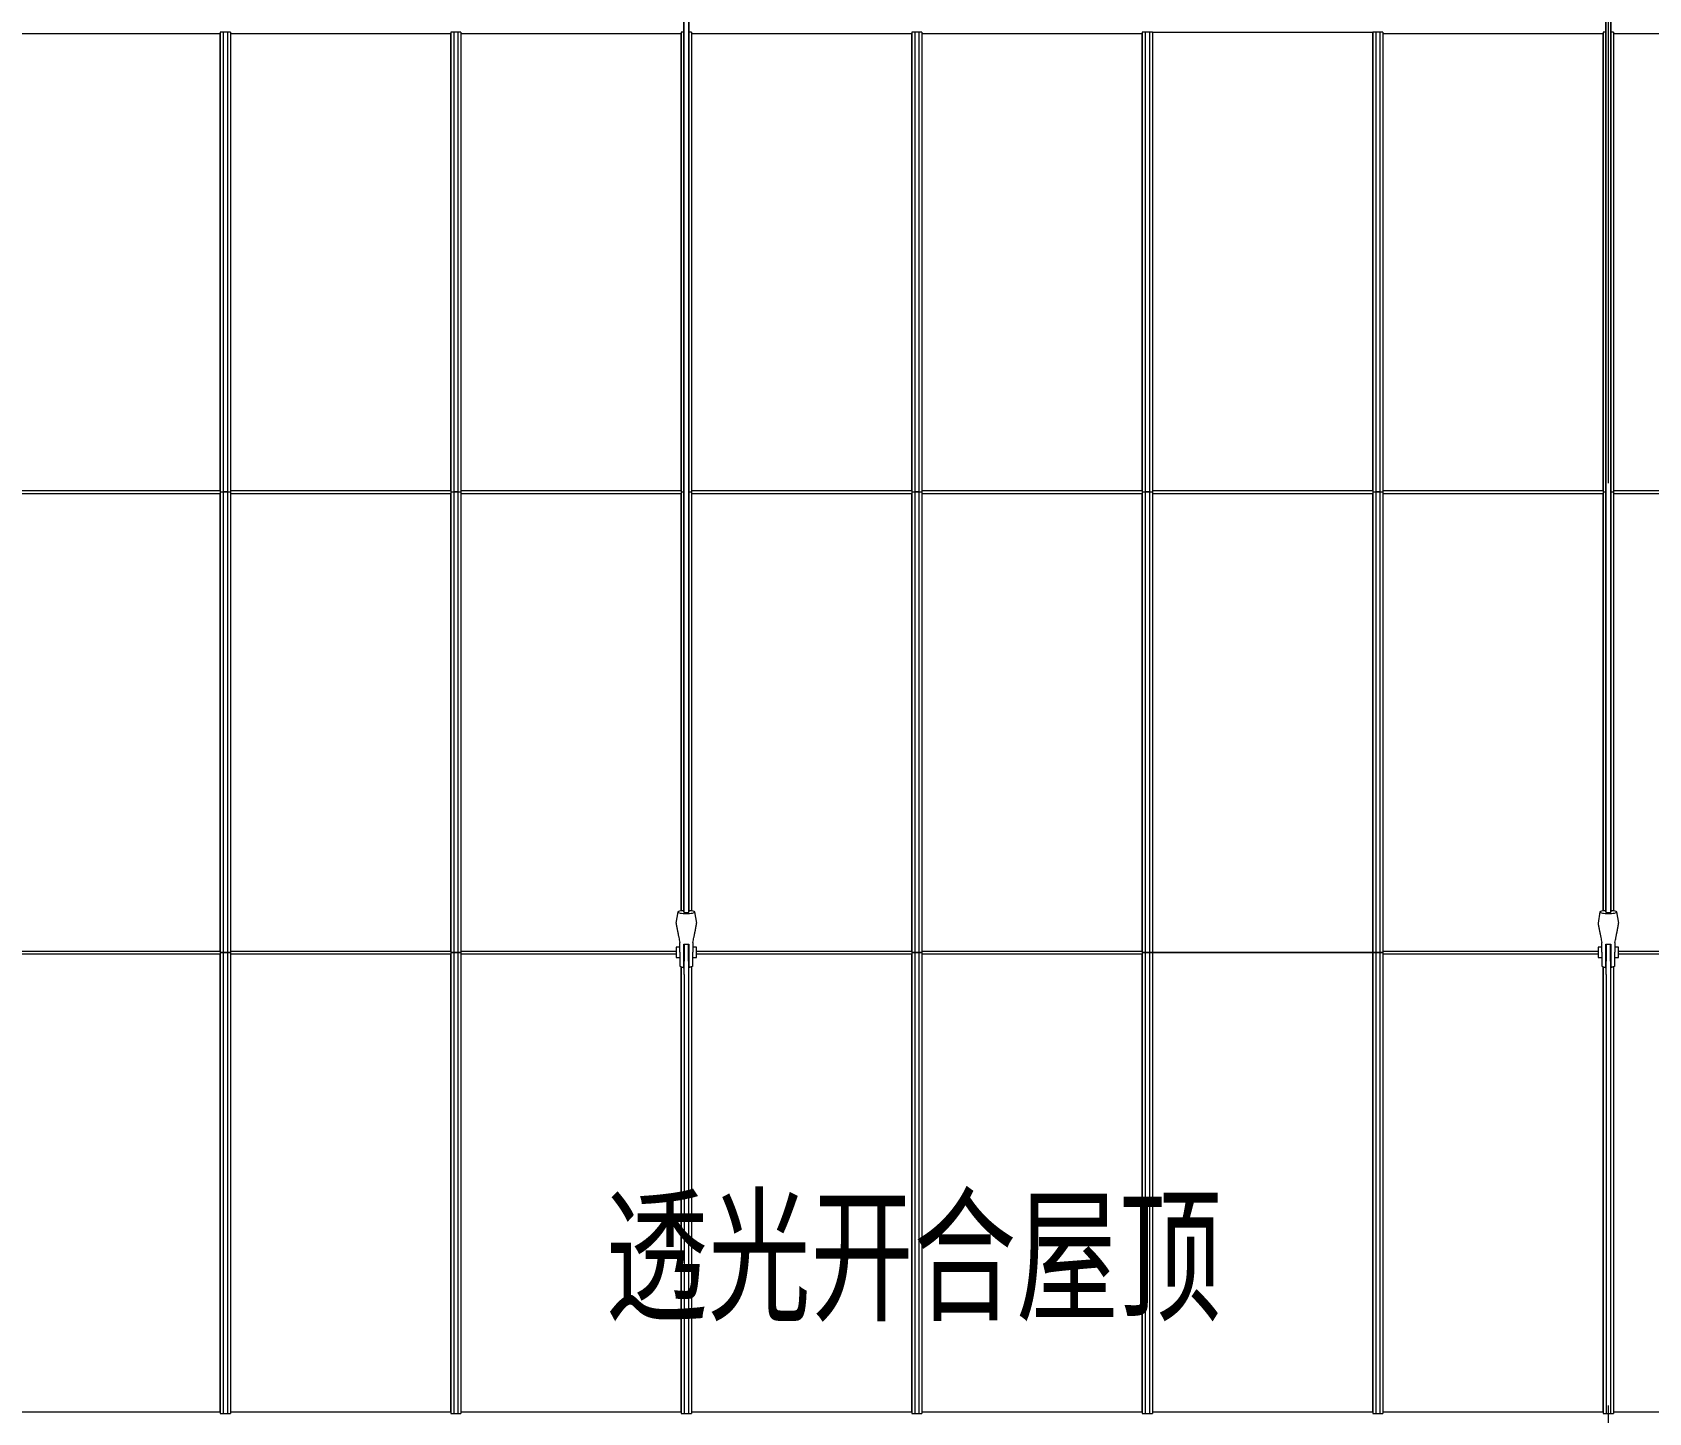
# Model space of a CAD drawing. Header units: millimetres. Extents: x 124696 to 347024, y 412631 to 564609.
# Drawn here: x 258980 to 266868, y 476606 to 483342 of the extents above; entities that cross this region are included whole.
import ezdxf

# ---------------------------------------------------------------- set-up
doc = ezdxf.new("R2010")
doc.units = ezdxf.units.MM
doc.header["$LTSCALE"] = 1500
doc.header["$MEASUREMENT"] = 0
doc.linetypes.add('二层平面图$0$轴网线_12_3_3_3 mm', pattern=[21, 12, -3, 3, -3])
doc.layers.add('0-建筑底图', color=7, linetype='Continuous')
for name, color, linetype, lineweight in [('二层平面图$0$A-LINE', 7, 'Continuous', 9), ('二层平面图$0$A-NORM-MODEL', 6, 'Continuous', 9), ('二层平面图$0$A-WALL-CURT-PANEL-2', 7, 'Continuous', 9), ('二层平面图$0$A-WALL-CURT-STILE-2', 7, 'Continuous', 9), ('二层平面图$0$ANNO-DOTE-1', 10, '二层平面图$0$轴网线_12_3_3_3 mm', 15), ('二层平面图$0$ANNO-TEXT', 7, 'Continuous', 15), ('二层平面图$0$临时结构', 7, 'Continuous', 9)]:
    doc.layers.add(name, color=color, linetype=linetype, lineweight=lineweight)
doc.styles.add('二层平面图$0$黑体_4', font='simhei.ttf', dxfattribs={"width": 0.7, "height": 525})

# ---------------------------------------------------------------- blocks, each defined once
blk = doc.blocks.new('二层平面图$0$拉锁节点_泳池屋面2 - 拉锁节点_泳池屋面2-8589466-104-2F')
at = {"layer": '二层平面图$0$A-LINE'}
for p, q in [((-143.2, 50.6), (-197.3, 40.9)), ((-49, 32), (-2.1, 32)), ((42.8, 10), (-40.6, 10)), ((-25.5, 50), (-25.5, 32)), ((-0.5, 50), (-25.5, 50)), ((-25.5, 12), (-25.5, 10)), ((24.5, 50), (-0.5, 50)), ((24.5, 32), (24.5, 50)), ((24.5, 10), (24.5, 12)), ((42.8, 10), (106.9, 10)), ((-197.3, -40.9), (-143.2, -50.6)), ((-2.1, -32), (-49, -32)), ((-40.6, -10), (42.8, -10)), ((-25.5, -10), (-25.5, -12)), ((-25.5, -32), (-25.5, -50)), ((-25.5, -50), (-0.5, -50)), ((-0.5, -50), (24.5, -50)), ((24.5, -12), (24.5, -10)), ((24.5, -50), (24.5, -32)), ((106.9, -10), (42.8, -10))]:
    blk.add_line(p, q, dxfattribs=at)
at = {"layer": '二层平面图$0$A-LINE', "flags": 128}
for points in [[(-40.3, 12), (-20.6, 12), (-1, 12)], [(67.5, 32), (68.8, 29), (69.9, 26.3), (70.7, 24), (71.4, 22), (71.9, 20.2), (72.3, 18.5), (72.7, 17.1), (73, 15.8), (73.2, 14.6), (73.5, 13.5), (73.6, 12.5), (73.7, 12.2)], [(-1, -12), (-20.6, -12), (-40.3, -12)], [(67.5, -32), (68.8, -29), (69.9, -26.3), (70.7, -24), (71.4, -22), (71.9, -20.2), (72.3, -18.6), (72.7, -17.1), (73, -15.8), (73.2, -14.6), (73.5, -13.5), (73.6, -12.5), (73.7, -12.2)]]:
    blk.add_lwpolyline(points, dxfattribs=at)
at = {"layer": '二层平面图$0$A-LINE'}
for start_param, end_param in [(0.030255, 1.251201), (1.890392, 3.111338)]:
    blk.add_ellipse((-197.1, 0), major_axis=(0, 41), ratio=0.169005, start_param=start_param, end_param=end_param, dxfattribs=at)
for points, knots in [([(-49, 32), (-53, 32.8), (-60.9, 34.4), (-70.8, 36.4), (-78.6, 38), (-84.5, 39.2), (-89.4, 40.2), (-93.3, 41), (-96.2, 41.5), (-99.1, 42.1), (-102.9, 42.9), (-107.8, 43.8), (-112.5, 44.8), (-115.7, 45.4), (-117.6, 45.7), (-118.9, 46), (-120.2, 46.3), (-122.1, 46.6), (-125.4, 47.2), (-130.1, 48.1), (-134.3, 48.9), (-137.1, 49.4), (-138.6, 49.6), (-139.5, 49.8), (-140.4, 49.9), (-141.8, 50.1), (-142.7, 50.2), (-143.1, 50.1), (-143.2, 50.1)], [-1, -1, -1, -1, -0.9444444, -0.8888889, -0.8611111, -0.8333333, -0.8055556, -0.7916667, -0.7777778, -0.7638889, -0.75, -0.7222222, -0.6944444, -0.6805556, -0.6736111, -0.6666667, -0.6597222, -0.6527778, -0.6388889, -0.6111111, -0.5833333, -0.5694444, -0.5555556, -0.5486111, -0.5416667, -0.5277778, -0.5, -0.4926364, -0.4926364, -0.4926364, -0.4926364]), ([(67.5, 32), (67.5, 32), (66.9, 32), (63.8, 32), (57.6, 32), (48.9, 32), (38.1, 32), (25.6, 32), (12, 32), (2.7, 32), (-2.1, 32)], [-0.4514702, -0.4514702, -0.4514702, -0.4514702, -0.4117647, -0.3529412, -0.2941176, -0.2352941, -0.1764706, -0.1176471, -0.0588235, 0, 0, 0, 0]), ([(-143.2, -50.1), (-143.1, -50.1), (-142.8, -50.2), (-141.8, -50.1), (-140.5, -49.9), (-139.6, -49.8), (-138.6, -49.7), (-137.2, -49.4), (-134.4, -48.9), (-130.1, -48.1), (-125.4, -47.2), (-122.1, -46.6), (-120.3, -46.3), (-118.9, -46), (-117.6, -45.7), (-115.8, -45.4), (-112.5, -44.8), (-107.8, -43.8), (-103, -42.9), (-99.1, -42.1), (-96.2, -41.5), (-93.3, -41), (-89.4, -40.2), (-84.6, -39.2), (-78.7, -38), (-70.8, -36.4), (-61, -34.4), (-53, -32.8), (-49, -32)], [-0.5069803, -0.5069803, -0.5069803, -0.5069803, -0.5, -0.4722222, -0.4583333, -0.4513889, -0.4444444, -0.4305556, -0.4166667, -0.3888889, -0.3611111, -0.3472222, -0.3402778, -0.3333333, -0.3263889, -0.3194444, -0.3055556, -0.2777778, -0.25, -0.2361111, -0.2222222, -0.2083333, -0.1944444, -0.1666667, -0.1388889, -0.1111111, -0.0555556, 0, 0, 0, 0]), ([(-2.1, -32), (1.5, -32), (6.8, -32), (13.7, -32), (20.5, -32), (28.8, -32), (39, -32), (48.9, -32), (60.5, -32), (66.6, -32), (67.5, -32), (67.5, -32)], [-1, -1, -1, -1, -0.9558824, -0.9338235, -0.9117647, -0.8676471, -0.8235294, -0.7647059, -0.7058824, -0.5882353, -0.5488241, -0.5488241, -0.5488241, -0.5488241]), ([(73.7, -12), (73.6, -12), (73.3, -12), (72.1, -12), (70.1, -12), (66.7, -12), (60.8, -12), (51.4, -12), (40.1, -12), (27.3, -12), (13.4, -12), (3.9, -12), (-1, -12)], [-0.4444444, -0.4444444, -0.4444444, -0.4444444, -0.4166667, -0.3888889, -0.3611111, -0.3333333, -0.2777778, -0.2222222, -0.1666667, -0.1111111, -0.0555556, 0, 0, 0, 0])]:
    blk.add_open_spline(points, degree=3, knots=knots, dxfattribs=at)
for points in [[(-40.1, 0), (-40.1, 2), (-40.1, 6), (-40.2, 10), (-40.3, 12)], [(-1, 12), (3.9, 12), (13.4, 12), (27.3, 12), (40.1, 12), (51.4, 12), (60.8, 12), (67.9, 12), (72.4, 12), (73.6, 12), (73.7, 12)], [(-40.3, -12), (-40.2, -10), (-40.1, -6), (-40.1, -2), (-40.1, 0)]]:
    blk.add_open_spline(points, degree=3, dxfattribs=at)
at = {"layer": '二层平面图$0$A-NORM-MODEL'}
for start_param, end_param in [(4.712389, 6.31344), (3.111338, 4.712389)]:
    blk.add_ellipse((-197.1, 0), major_axis=(0, 41), ratio=0.169005, start_param=start_param, end_param=end_param, dxfattribs=at)
for points, knots in [([(-143.2, 50.1), (-143.4, 50.1), (-143.6, 50.1), (-143.4, 49.9), (-143.2, 49.8), (-143, 49.7), (-142.9, 49.7)], [-0.49263643, -0.49263643, -0.49263643, -0.49263643, -0.47222222, -0.45833333, -0.45138889, -0.44444444, -0.44444444, -0.44444444, -0.44444444]), ([(-142.8, -49.7), (-143, -49.7), (-143.1, -49.8), (-143.4, -49.9), (-143.6, -50.1), (-143.4, -50.1), (-143.2, -50.1)], [-0.55555556, -0.55555556, -0.55555556, -0.55555556, -0.54861111, -0.54166667, -0.52777778, -0.50698035, -0.50698035, -0.50698035, -0.50698035])]:
    blk.add_open_spline(points, degree=3, knots=knots, dxfattribs=at)
for points in [[(67.3, 32), (67.4, 32), (67.5, 32), (67.5, 32)], [(67.5, -32), (67.5, -32), (67.4, -32), (67.3, -32)]]:
    blk.add_open_spline(points, degree=3, dxfattribs=at)
blk = doc.blocks.new('二层平面图$0$2PTs-line 拉杆 - 拉杆_25-8616155-104-2F')
at = {"layer": '二层平面图$0$临时结构'}
for p, q in [((121487.5, 32096.5), (121487.5, 22697.1)), ((121487.5, 22697.1), (121487.5, 32096.5)), ((121512.5, 22697.1), (121512.5, 32096.5)), ((121512.5, 32096.5), (121512.5, 22697.1))]:
    blk.add_line(p, q, dxfattribs=at)
blk.add_ellipse((121500, 22697.1), major_axis=(12.5, 0), ratio=0.168962, start_param=3.141593, end_param=6.283185, dxfattribs=at)
blk = doc.blocks.new('二层平面图$0$2PTs-line 拉杆 - 拉杆_25-V398-104-2F')
at = {"layer": '二层平面图$0$临时结构'}
for p, q in [((112487.5, 32096.5), (112487.5, 22697.1)), ((112487.5, 22697.1), (112487.5, 32096.5)), ((112512.5, 22697.1), (112512.5, 32096.5)), ((112512.5, 32096.5), (112512.5, 22697.1))]:
    blk.add_line(p, q, dxfattribs=at)
blk.add_ellipse((112500, 22697.1), major_axis=(12.5, 0), ratio=0.168962, start_param=3.141593, end_param=6.283185, dxfattribs=at)
blk = doc.blocks.new('二层平面图$0$系统嵌板 - 玻璃-V501-104-2F')
at = {"layer": '二层平面图$0$A-WALL-CURT-PANEL-2'}
for p, q in [((122600, 22491.5), (121550, 22491.5)), ((122600, 21374.6), (122600, 22491.5)), ((121525, 22431), (121525, 21374.6)), ((121525, 21374.6), (121525, 20257.7)), ((122600, 20257.7), (122600, 21374.6)), ((121525, 20257.7), (122600, 20257.7))]:
    blk.add_line(p, q, dxfattribs=at)
blk = doc.blocks.new('二层平面图$0$系统嵌板 - 玻璃-V502-104-2F')
at = {"layer": '二层平面图$0$A-WALL-CURT-PANEL-2'}
for p, q in [((122600, 24738.5), (121525, 24738.5)), ((121525, 24738.5), (121525, 23622.7)), ((122600, 23622.7), (122600, 24738.5)), ((121525, 23622.7), (121525, 22702.4)), ((122600, 22506.8), (122600, 23622.7)), ((121550, 22506.8), (122600, 22506.8))]:
    blk.add_line(p, q, dxfattribs=at)
blk = doc.blocks.new('二层平面图$0$系统嵌板 - 玻璃-V490-104-2F')
at = {"layer": '二层平面图$0$A-WALL-CURT-PANEL-2'}
for p, q in [((133850, 26982.4), (132775, 26982.4)), ((132775, 26982.4), (132775, 25868.1)), ((133850, 25868.1), (133850, 26982.4)), ((132775, 25868.1), (132775, 24753.8)), ((133850, 24753.8), (133850, 25868.1)), ((132775, 24753.8), (133850, 24753.8))]:
    blk.add_line(p, q, dxfattribs=at)
blk = doc.blocks.new('二层平面图$0$系统嵌板 - 玻璃-V503-104-2F')
at = {"layer": '二层平面图$0$A-WALL-CURT-PANEL-2'}
for p, q in [((121450, 22491.5), (120400, 22491.5)), ((120400, 22491.5), (120400, 21374.6)), ((121475, 21374.6), (121475, 22431)), ((120400, 21374.6), (120400, 20257.7)), ((121475, 20257.7), (121475, 21374.6)), ((120400, 20257.7), (121475, 20257.7))]:
    blk.add_line(p, q, dxfattribs=at)
blk = doc.blocks.new('二层平面图$0$系统嵌板 - 玻璃-V504-104-2F')
at = {"layer": '二层平面图$0$A-WALL-CURT-PANEL-2'}
for p, q in [((121475, 24738.5), (120400, 24738.5)), ((120400, 24738.5), (120400, 23622.7)), ((121475, 23622.7), (121475, 24738.5)), ((120400, 23622.7), (120400, 22506.8)), ((121475, 22702.4), (121475, 23622.7)), ((120400, 22506.8), (121450, 22506.8))]:
    blk.add_line(p, q, dxfattribs=at)
blk = doc.blocks.new('二层平面图$0$系统嵌板 - 玻璃-V488-104-2F')
at = {"layer": '二层平面图$0$A-WALL-CURT-PANEL-2'}
for p, q in [((133850, 22491.5), (132775, 22491.5)), ((132775, 22491.5), (132775, 21374.6)), ((133850, 21374.6), (133850, 22491.5)), ((132775, 21374.6), (132775, 20257.7)), ((133850, 20257.7), (133850, 21374.6)), ((132775, 20257.7), (133850, 20257.7))]:
    blk.add_line(p, q, dxfattribs=at)
blk = doc.blocks.new('二层平面图$0$系统嵌板 - 玻璃-V489-104-2F')
at = {"layer": '二层平面图$0$A-WALL-CURT-PANEL-2'}
for p, q in [((133850, 24738.5), (132775, 24738.5)), ((132775, 24738.5), (132775, 23622.7)), ((133850, 23622.7), (133850, 24738.5)), ((132775, 23622.7), (132775, 22506.8)), ((133850, 22506.8), (133850, 23622.7)), ((132775, 22506.8), (133850, 22506.8))]:
    blk.add_line(p, q, dxfattribs=at)
blk = doc.blocks.new('二层平面图$0$系统嵌板 - 玻璃-V509-104-2F')
at = {"layer": '二层平面图$0$A-WALL-CURT-PANEL-2'}
for p, q in [((120350, 22499), (119275, 22499)), ((119275, 22499), (119275, 21374.6)), ((120350, 21374.6), (120350, 22499)), ((119275, 21374.6), (119275, 20257.7)), ((120350, 20257.7), (120350, 21374.6)), ((119275, 20257.7), (120350, 20257.7))]:
    blk.add_line(p, q, dxfattribs=at)
blk = doc.blocks.new('二层平面图$0$系统嵌板 - 玻璃-V510-104-2F')
at = {"layer": '二层平面图$0$A-WALL-CURT-PANEL-2'}
for p, q in [((120350, 24738.5), (119275, 24738.5)), ((119275, 24738.5), (119275, 23622.7)), ((120350, 23622.7), (120350, 24738.5)), ((119275, 23622.7), (119275, 22499.3)), ((120350, 22499.3), (120350, 23622.7)), ((119275, 22499.3), (120350, 22499.3))]:
    blk.add_line(p, q, dxfattribs=at)
blk = doc.blocks.new('二层平面图$0$系统嵌板 - 玻璃-V511-104-2F')
at = {"layer": '二层平面图$0$A-WALL-CURT-PANEL-2'}
for p, q in [((120350, 26989.9), (119275, 26989.9)), ((119275, 26989.9), (119275, 25868.1)), ((120350, 25868.1), (120350, 26989.9)), ((119275, 25868.1), (119275, 24753.8)), ((120350, 24753.8), (120350, 25868.1)), ((119275, 24753.8), (120350, 24753.8))]:
    blk.add_line(p, q, dxfattribs=at)
blk = doc.blocks.new('二层平面图$0$系统嵌板 - 玻璃-V495-104-2F')
at = {"layer": '二层平面图$0$A-WALL-CURT-PANEL-2'}
for p, q in [((131600, 22491.5), (130550, 22491.5)), ((131600, 21374.6), (131600, 22491.5)), ((130525, 22431), (130525, 21374.6)), ((130525, 21374.6), (130525, 20257.7)), ((131600, 20257.7), (131600, 21374.6)), ((130525, 20257.7), (131600, 20257.7))]:
    blk.add_line(p, q, dxfattribs=at)
blk = doc.blocks.new('二层平面图$0$系统嵌板 - 玻璃-V496-104-2F')
at = {"layer": '二层平面图$0$A-WALL-CURT-PANEL-2'}
for p, q in [((131600, 24738.5), (130525, 24738.5)), ((130525, 24738.5), (130525, 23622.7)), ((131600, 23622.7), (131600, 24738.5)), ((130525, 23622.7), (130525, 22702.4)), ((131600, 22506.8), (131600, 23622.7)), ((130550, 22506.8), (131600, 22506.8))]:
    blk.add_line(p, q, dxfattribs=at)
blk = doc.blocks.new('二层平面图$0$系统嵌板 - 玻璃-V499-104-2F')
at = {"layer": '二层平面图$0$A-WALL-CURT-PANEL-2'}
for p, q in [((130450, 22491.5), (129400, 22491.5)), ((129400, 22491.5), (129400, 21374.6)), ((130475, 21374.6), (130475, 22431)), ((129400, 21374.6), (129400, 20257.7)), ((130475, 20257.7), (130475, 21374.6)), ((129400, 20257.7), (130475, 20257.7))]:
    blk.add_line(p, q, dxfattribs=at)
blk = doc.blocks.new('二层平面图$0$系统嵌板 - 玻璃-V500-104-2F')
at = {"layer": '二层平面图$0$A-WALL-CURT-PANEL-2'}
for p, q in [((130475, 24738.5), (129400, 24738.5)), ((129400, 24738.5), (129400, 23622.7)), ((130475, 23622.7), (130475, 24738.5)), ((129400, 23622.7), (129400, 22506.8)), ((130475, 22702.4), (130475, 23622.7)), ((129400, 22506.8), (130450, 22506.8))]:
    blk.add_line(p, q, dxfattribs=at)
blk = doc.blocks.new('二层平面图$0$矩形竖梃 - 泳池固定屋面龙骨_中-13232940-104-2F')
at = {"layer": '二层平面图$0$A-WALL-CURT-STILE-2'}
for p, q in [((133850, 21374.6), (133850, 20250.1)), ((133865, 21375.1), (133865, 20250.4)), ((133885, 21375.1), (133885, 20250.4)), ((133900, 21374.6), (133900, 20250.1)), ((133850, 20250.1), (133865, 20250.4)), ((133865, 20250.4), (133885, 20250.4)), ((133885, 20250.4), (133900, 20250.1))]:
    blk.add_line(p, q, dxfattribs=at)
blk = doc.blocks.new('二层平面图$0$矩形竖梃 - 泳池固定屋面龙骨_中-V600-104-2F')
at = {"layer": '二层平面图$0$A-WALL-CURT-STILE-2'}
for p, q in [((121475, 22431), (121475, 21374.6)), ((121525, 22431), (121525, 21374.6)), ((121490, 22393.1), (121490, 21375.1)), ((121510, 22393.1), (121510, 21375.1))]:
    blk.add_line(p, q, dxfattribs=at)
blk = doc.blocks.new('二层平面图$0$矩形竖梃 - 泳池固定屋面龙骨_中-V601-104-2F')
at = {"layer": '二层平面图$0$A-WALL-CURT-STILE-2'}
for p, q in [((121475, 23622.7), (121475, 22702.4)), ((121525, 23622.7), (121525, 22702.4))]:
    blk.add_line(p, q, dxfattribs=at)
blk = doc.blocks.new('二层平面图$0$矩形竖梃 - 泳池固定屋面龙骨_中-V602-104-2F')
at = {"layer": '二层平面图$0$A-WALL-CURT-STILE-2'}
for p, q in [((121488.2, 24747), (121475, 24746.1)), ((121475, 24746.1), (121475, 23622.7)), ((121525, 24746.1), (121511.8, 24747)), ((121525, 24746.1), (121525, 23622.7))]:
    blk.add_line(p, q, dxfattribs=at)
blk = doc.blocks.new('二层平面图$0$矩形竖梃 - 泳池固定屋面龙骨_中-V603-104-2F')
at = {"layer": '二层平面图$0$A-WALL-CURT-STILE-2'}
for p, q in [((121475, 25868.1), (121475, 24746.1)), ((121525, 25868.1), (121525, 24746.1)), ((121475, 24746.1), (121488.2, 24747)), ((121511.8, 24747), (121525, 24746.1))]:
    blk.add_line(p, q, dxfattribs=at)
blk = doc.blocks.new('二层平面图$0$矩形竖梃 - 泳池固定屋面龙骨_中-V604-104-2F')
at = {"layer": '二层平面图$0$A-WALL-CURT-STILE-2'}
for p, q in [((121487.9, 26991.1), (121475, 26990)), ((121475, 26990), (121475, 25868.1)), ((121525, 26990), (121512.1, 26991.1)), ((121525, 26990), (121525, 25868.1))]:
    blk.add_line(p, q, dxfattribs=at)
blk = doc.blocks.new('二层平面图$0$矩形竖梃 - 泳池固定屋面龙骨_中-V575-104-2F')
at = {"layer": '二层平面图$0$A-WALL-CURT-STILE-2'}
for p, q in [((133865, 22499.8), (133850, 22499.2)), ((133850, 22499.2), (133850, 21374.6)), ((133885, 22499.8), (133865, 22499.8)), ((133865, 22499.8), (133865, 21375.1)), ((133900, 22499.2), (133885, 22499.8)), ((133885, 22499.8), (133885, 21375.1)), ((133900, 22499.2), (133900, 21374.6))]:
    blk.add_line(p, q, dxfattribs=at)
blk = doc.blocks.new('二层平面图$0$矩形竖梃 - 泳池固定屋面龙骨_中-V612-104-2F')
at = {"layer": '二层平面图$0$A-WALL-CURT-STILE-2'}
for p, q in [((119225, 23622.7), (119225, 22499.2)), ((119240, 23623.5), (119240, 22499.8)), ((119260, 23623.5), (119260, 22499.8)), ((119275, 23622.7), (119275, 22499.3)), ((119225, 22499.2), (119240, 22499.8)), ((119240, 22499.8), (119260, 22499.8)), ((119260, 22499.8), (119275, 22499.2))]:
    blk.add_line(p, q, dxfattribs=at)
blk = doc.blocks.new('二层平面图$0$矩形竖梃 - 泳池固定屋面龙骨_中-V577-104-2F')
at = {"layer": '二层平面图$0$A-WALL-CURT-STILE-2'}
for p, q in [((133865, 24747.1), (133850, 24746.1)), ((133850, 24746.1), (133850, 23622.7)), ((133885, 24747.1), (133865, 24747.1)), ((133865, 24747.1), (133865, 23623.5)), ((133900, 24746.1), (133885, 24747.1)), ((133885, 24747.1), (133885, 23623.5)), ((133900, 24746.1), (133900, 23622.7))]:
    blk.add_line(p, q, dxfattribs=at)
blk = doc.blocks.new('二层平面图$0$矩形竖梃 - 泳池固定屋面龙骨_中-V578-104-2F')
at = {"layer": '二层平面图$0$A-WALL-CURT-STILE-2'}
for p, q in [((133850, 25868.1), (133850, 24746.1)), ((133865, 25869.2), (133865, 24747.1)), ((133885, 25869.2), (133885, 24747.1)), ((133900, 25868.1), (133900, 24746.1)), ((133850, 24746.1), (133865, 24747.1)), ((133865, 24747.1), (133885, 24747.1)), ((133885, 24747.1), (133900, 24746.1))]:
    blk.add_line(p, q, dxfattribs=at)
blk = doc.blocks.new('二层平面图$0$矩形竖梃 - 泳池固定屋面龙骨_中-V579-104-2F')
at = {"layer": '二层平面图$0$A-WALL-CURT-STILE-2'}
for p, q in [((133865, 26991.3), (133850, 26990)), ((133850, 26990), (133850, 25868.1)), ((133885, 26991.3), (133865, 26991.3)), ((133865, 26991.3), (133865, 25869.2)), ((133900, 26990), (133885, 26991.3)), ((133885, 26991.3), (133885, 25869.2)), ((133900, 26990), (133900, 25868.1))]:
    blk.add_line(p, q, dxfattribs=at)
blk = doc.blocks.new('二层平面图$0$矩形竖梃 - 泳池固定屋面龙骨_中-V616-104-2F')
at = {"layer": '二层平面图$0$A-WALL-CURT-STILE-2'}
for p, q in [((120350, 23622.7), (120350, 22499.3)), ((120365, 23623.5), (120365, 22499.8)), ((120385, 23623.5), (120385, 22499.8)), ((120400, 23622.7), (120400, 22499.2)), ((120350, 22499.2), (120365, 22499.8)), ((120365, 22499.8), (120385, 22499.8)), ((120385, 22499.8), (120400, 22499.2))]:
    blk.add_line(p, q, dxfattribs=at)
blk = doc.blocks.new('二层平面图$0$矩形竖梃 - 泳池固定屋面龙骨_中-V576-104-2F')
at = {"layer": '二层平面图$0$A-WALL-CURT-STILE-2'}
for p, q in [((133850, 23622.7), (133850, 22499.2)), ((133865, 23623.5), (133865, 22499.8)), ((133885, 23623.5), (133885, 22499.8)), ((133900, 23622.7), (133900, 22499.2)), ((133850, 22499.2), (133865, 22499.8)), ((133865, 22499.8), (133885, 22499.8)), ((133885, 22499.8), (133900, 22499.2))]:
    blk.add_line(p, q, dxfattribs=at)
blk = doc.blocks.new('二层平面图$0$矩形竖梃 - 泳池固定屋面龙骨_中-V590-104-2F')
at = {"layer": '二层平面图$0$A-WALL-CURT-STILE-2'}
for p, q in [((130475, 22431), (130475, 21374.6)), ((130525, 22431), (130525, 21374.6)), ((130490, 22393.1), (130490, 21375.1)), ((130510, 22393.1), (130510, 21375.1))]:
    blk.add_line(p, q, dxfattribs=at)
blk = doc.blocks.new('二层平面图$0$矩形竖梃 - 泳池固定屋面龙骨_中-V591-104-2F')
at = {"layer": '二层平面图$0$A-WALL-CURT-STILE-2'}
for p, q in [((130475, 23622.7), (130475, 22702.4)), ((130525, 23622.7), (130525, 22702.4))]:
    blk.add_line(p, q, dxfattribs=at)
blk = doc.blocks.new('二层平面图$0$矩形竖梃 - 泳池固定屋面龙骨_中-V592-104-2F')
at = {"layer": '二层平面图$0$A-WALL-CURT-STILE-2'}
for p, q in [((130488.2, 24747), (130475, 24746.1)), ((130475, 24746.1), (130475, 23622.7)), ((130525, 24746.1), (130511.8, 24747)), ((130525, 24746.1), (130525, 23622.7))]:
    blk.add_line(p, q, dxfattribs=at)
blk = doc.blocks.new('二层平面图$0$矩形竖梃 - 泳池固定屋面龙骨_中-V593-104-2F')
at = {"layer": '二层平面图$0$A-WALL-CURT-STILE-2'}
for p, q in [((130475, 25868.1), (130475, 24746.1)), ((130525, 25868.1), (130525, 24746.1)), ((130475, 24746.1), (130488.2, 24747)), ((130511.8, 24747), (130525, 24746.1))]:
    blk.add_line(p, q, dxfattribs=at)
blk = doc.blocks.new('二层平面图$0$矩形竖梃 - 泳池固定屋面龙骨_中-V594-104-2F')
at = {"layer": '二层平面图$0$A-WALL-CURT-STILE-2'}
for p, q in [((130487.9, 26991.1), (130475, 26990)), ((130475, 26990), (130475, 25868.1)), ((130525, 26990), (130512.1, 26991.1)), ((130525, 26990), (130525, 25868.1))]:
    blk.add_line(p, q, dxfattribs=at)
blk = doc.blocks.new('二层平面图')
at = {"layer": '二层平面图$0$ANNO-DOTE-1', "color": 8}
blk.add_line((121500, -6710.3), (121500, 86692), dxfattribs=at)
at = {"layer": '二层平面图$0$A-NORM-MODEL', "color": 8, "rotation": 269.9999999999999}
for p in [(117000, 22500), (121500, 22500)]:
    blk.add_blockref('二层平面图$0$拉锁节点_泳池屋面2 - 拉锁节点_泳池屋面2-8589466-104-2F', p, dxfattribs=at)
at = {"layer": '二层平面图$0$A-WALL-CURT-PANEL-2', "color": 8}
for name, p in [('二层平面图$0$系统嵌板 - 玻璃-V490-104-2F', (-19125, 0)), ('二层平面图$0$系统嵌板 - 玻璃-V490-104-2F', (-18000, 0)), ('二层平面图$0$系统嵌板 - 玻璃-V490-104-2F', (-16875, 0)), ('二层平面图$0$系统嵌板 - 玻璃-V490-104-2F', (-15750, 0)), ('二层平面图$0$系统嵌板 - 玻璃-V490-104-2F', (-14625, 0)), ('二层平面图$0$系统嵌板 - 玻璃-V511-104-2F', (0, 0)), ('二层平面图$0$系统嵌板 - 玻璃-V490-104-2F', (-12375, 0)), ('二层平面图$0$系统嵌板 - 玻璃-V490-104-2F', (-11250, 0)), ('二层平面图$0$系统嵌板 - 玻璃-V489-104-2F', (-19125, 0)), ('二层平面图$0$系统嵌板 - 玻璃-V489-104-2F', (-18000, 0)), ('二层平面图$0$系统嵌板 - 玻璃-V500-104-2F', (-13500, 0)), ('二层平面图$0$系统嵌板 - 玻璃-V496-104-2F', (-13500, 0)), ('二层平面图$0$系统嵌板 - 玻璃-V489-104-2F', (-14625, 0)), ('二层平面图$0$系统嵌板 - 玻璃-V510-104-2F', (0, 0)), ('二层平面图$0$系统嵌板 - 玻璃-V504-104-2F', (0, 0)), ('二层平面图$0$系统嵌板 - 玻璃-V502-104-2F', (0, 0)), ('二层平面图$0$系统嵌板 - 玻璃-V488-104-2F', (-19125, 0)), ('二层平面图$0$系统嵌板 - 玻璃-V488-104-2F', (-18000, 0)), ('二层平面图$0$系统嵌板 - 玻璃-V499-104-2F', (-13500, 0)), ('二层平面图$0$系统嵌板 - 玻璃-V495-104-2F', (-13500, 0)), ('二层平面图$0$系统嵌板 - 玻璃-V488-104-2F', (-14625, 0)), ('二层平面图$0$系统嵌板 - 玻璃-V509-104-2F', (0, 0)), ('二层平面图$0$系统嵌板 - 玻璃-V503-104-2F', (0, 0)), ('二层平面图$0$系统嵌板 - 玻璃-V501-104-2F', (0, 0))]:
    blk.add_blockref(name, p, dxfattribs=at)
at = {"layer": '二层平面图$0$A-WALL-CURT-STILE-2', "color": 8}
for name, p in [('二层平面图$0$矩形竖梃 - 泳池固定屋面龙骨_中-V579-104-2F', (-19125, 0)), ('二层平面图$0$矩形竖梃 - 泳池固定屋面龙骨_中-V579-104-2F', (-18000, 0)), ('二层平面图$0$矩形竖梃 - 泳池固定屋面龙骨_中-V594-104-2F', (-13500, 0)), ('二层平面图$0$矩形竖梃 - 泳池固定屋面龙骨_中-V579-104-2F', (-15750, 0)), ('二层平面图$0$矩形竖梃 - 泳池固定屋面龙骨_中-V579-104-2F', (-14625, 0)), ('二层平面图$0$矩形竖梃 - 泳池固定屋面龙骨_中-V579-104-2F', (-13500, 0)), ('二层平面图$0$矩形竖梃 - 泳池固定屋面龙骨_中-V604-104-2F', (0, 0)), ('二层平面图$0$矩形竖梃 - 泳池固定屋面龙骨_中-V578-104-2F', (-19125, 0)), ('二层平面图$0$矩形竖梃 - 泳池固定屋面龙骨_中-V578-104-2F', (-18000, 0)), ('二层平面图$0$矩形竖梃 - 泳池固定屋面龙骨_中-V593-104-2F', (-13500, 0)), ('二层平面图$0$矩形竖梃 - 泳池固定屋面龙骨_中-V578-104-2F', (-15750, 0)), ('二层平面图$0$矩形竖梃 - 泳池固定屋面龙骨_中-V578-104-2F', (-14625, 0)), ('二层平面图$0$矩形竖梃 - 泳池固定屋面龙骨_中-V578-104-2F', (-13500, 0)), ('二层平面图$0$矩形竖梃 - 泳池固定屋面龙骨_中-V603-104-2F', (0, 0)), ('二层平面图$0$矩形竖梃 - 泳池固定屋面龙骨_中-V577-104-2F', (-19125, 0)), ('二层平面图$0$矩形竖梃 - 泳池固定屋面龙骨_中-V577-104-2F', (-18000, 0)), ('二层平面图$0$矩形竖梃 - 泳池固定屋面龙骨_中-V592-104-2F', (-13500, 0)), ('二层平面图$0$矩形竖梃 - 泳池固定屋面龙骨_中-V577-104-2F', (-15750, 0)), ('二层平面图$0$矩形竖梃 - 泳池固定屋面龙骨_中-V577-104-2F', (-14625, 0)), ('二层平面图$0$矩形竖梃 - 泳池固定屋面龙骨_中-V577-104-2F', (-13500, 0)), ('二层平面图$0$矩形竖梃 - 泳池固定屋面龙骨_中-V602-104-2F', (0, 0)), ('二层平面图$0$矩形竖梃 - 泳池固定屋面龙骨_中-V576-104-2F', (-19125, 0)), ('二层平面图$0$矩形竖梃 - 泳池固定屋面龙骨_中-V576-104-2F', (-18000, 0)), ('二层平面图$0$矩形竖梃 - 泳池固定屋面龙骨_中-V591-104-2F', (-13500, 0)), ('二层平面图$0$矩形竖梃 - 泳池固定屋面龙骨_中-V576-104-2F', (-15750, 0)), ('二层平面图$0$矩形竖梃 - 泳池固定屋面龙骨_中-V612-104-2F', (0, 0)), ('二层平面图$0$矩形竖梃 - 泳池固定屋面龙骨_中-V616-104-2F', (0, 0)), ('二层平面图$0$矩形竖梃 - 泳池固定屋面龙骨_中-V601-104-2F', (0, 0)), ('二层平面图$0$矩形竖梃 - 泳池固定屋面龙骨_中-V575-104-2F', (-19125, 0)), ('二层平面图$0$矩形竖梃 - 泳池固定屋面龙骨_中-V575-104-2F', (-18000, 0)), ('二层平面图$0$矩形竖梃 - 泳池固定屋面龙骨_中-V575-104-2F', (-15750, 0)), ('二层平面图$0$矩形竖梃 - 泳池固定屋面龙骨_中-V575-104-2F', (-14625, 0)), ('二层平面图$0$矩形竖梃 - 泳池固定屋面龙骨_中-V575-104-2F', (-13500, 0)), ('二层平面图$0$矩形竖梃 - 泳池固定屋面龙骨_中-V590-104-2F', (-13500, 0)), ('二层平面图$0$矩形竖梃 - 泳池固定屋面龙骨_中-V600-104-2F', (0, 0)), ('二层平面图$0$矩形竖梃 - 泳池固定屋面龙骨_中-13232940-104-2F', (-19125, 0)), ('二层平面图$0$矩形竖梃 - 泳池固定屋面龙骨_中-13232940-104-2F', (-18000, 0)), ('二层平面图$0$矩形竖梃 - 泳池固定屋面龙骨_中-13232940-104-2F', (-16875, 0)), ('二层平面图$0$矩形竖梃 - 泳池固定屋面龙骨_中-13232940-104-2F', (-15750, 0)), ('二层平面图$0$矩形竖梃 - 泳池固定屋面龙骨_中-13232940-104-2F', (-14625, 0)), ('二层平面图$0$矩形竖梃 - 泳池固定屋面龙骨_中-13232940-104-2F', (-13500, 0)), ('二层平面图$0$矩形竖梃 - 泳池固定屋面龙骨_中-13232940-104-2F', (-12375, 0))]:
    blk.add_blockref(name, p, dxfattribs=at)
at = {"layer": '二层平面图$0$临时结构', "color": 8}
for name, p in [('二层平面图$0$2PTs-line 拉杆 - 拉杆_25-V398-104-2F', (4500, 0)), ('二层平面图$0$2PTs-line 拉杆 - 拉杆_25-8616155-104-2F', (0, 0))]:
    blk.add_blockref(name, p, dxfattribs=at)
at = {"layer": '二层平面图$0$ANNO-TEXT', "color": 8, "insert": (116604.7, 21282.5), "char_height": 525, "width": 3939.492, "attachment_point": 1, "style": '二层平面图$0$黑体_4'}
blk.add_mtext('透光开合屋顶', dxfattribs=at)

msp = doc.modelspace()

# ---------------------------------------------------------------- block references
at = {"layer": '0-建筑底图'}
msp.add_blockref('二层平面图', (145171.7, 456352), dxfattribs=at)

doc.saveas('drawing.dxf')
